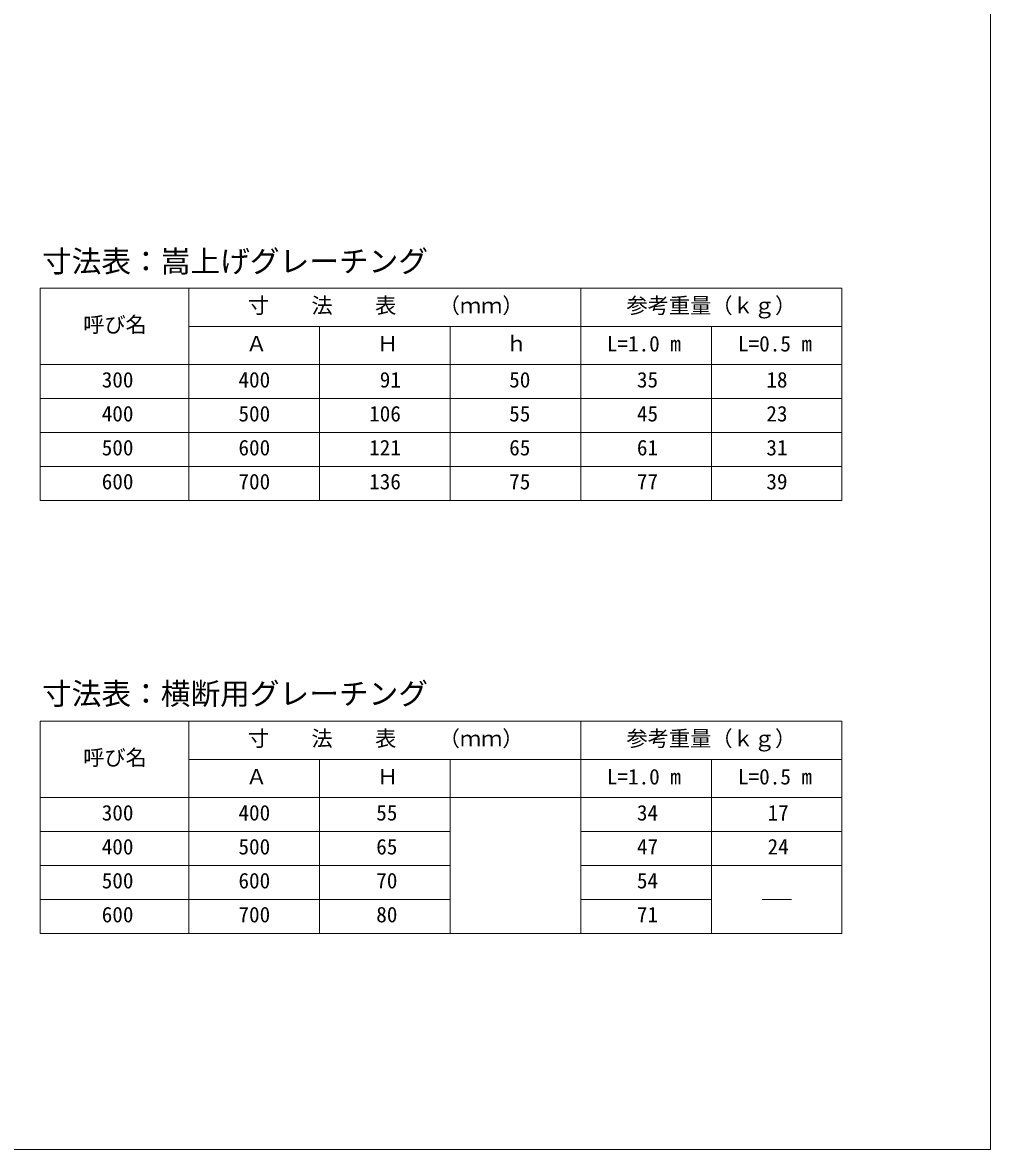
# Model space of a CAD drawing. Units: millimetres on the paper. Extents: x 26 to 677, y 48 to 350.
# Drawn here: x 121.3 to 235.4, y 47.8 to 180.6 of the extents above; entities that cross this region are included whole.
import ezdxf
from ezdxf.enums import TextEntityAlignment as Align

# ---------------------------------------------------------------- set-up
doc = ezdxf.new("R2010")
doc.units = ezdxf.units.MM
doc.layers.add('0_2', color=4, linetype='Continuous', lineweight=18)
doc.styles.add('ＭＳ ゴシック-5.0-0.0', font='')
doc.styles.get('ＭＳ ゴシック-5.0-0.0').set_extended_font_data('ＭＳ ゴシック-5.0-0.0')

msp = doc.modelspace()

# ---------------------------------------------------------------- linework, layer by layer
at = {"layer": '0_2'}
for p, q in [((235.367, 349.802), (235.367, 47.802)), ((123.367, 149.302), (217.867, 149.302)), ((123.367, 124.302), (123.367, 149.302)), ((140.867, 124.302), (140.867, 149.302)), ((187.067, 124.302), (187.067, 149.302)), ((217.867, 124.302), (217.867, 149.302)), ((140.867, 144.802), (217.867, 144.802)), ((156.267, 124.302), (156.267, 144.802)), ((171.667, 124.302), (171.667, 144.802)), ((202.467, 124.302), (202.467, 144.802)), ((123.367, 140.302), (217.867, 140.302)), ((123.367, 136.302), (217.867, 136.302)), ((123.367, 132.302), (217.867, 132.302)), ((123.367, 128.302), (217.867, 128.302)), ((123.367, 124.302), (217.867, 124.302)), ((123.367, 98.269), (217.867, 98.269)), ((123.367, 73.269), (123.367, 98.269)), ((140.867, 73.269), (140.867, 98.269)), ((187.067, 73.269), (187.067, 98.269)), ((217.867, 98.269), (217.867, 73.269)), ((140.867, 93.769), (217.867, 93.769)), ((156.267, 73.269), (156.267, 93.769)), ((171.667, 73.269), (171.667, 93.769)), ((202.467, 73.269), (202.467, 93.769)), ((123.367, 89.269), (217.867, 89.269)), ((123.367, 85.269), (171.667, 85.269)), ((187.067, 85.269), (217.867, 85.269)), ((123.367, 81.269), (171.667, 81.269)), ((187.067, 81.269), (217.867, 81.269)), ((123.367, 77.269), (171.667, 77.269)), ((187.067, 77.269), (202.467, 77.269)), ((208.464, 77.269), (211.903, 77.269)), ((123.367, 73.269), (217.867, 73.269)), ((235.367, 47.802), (26.367, 47.802)), ((233.993, 47.802), (235.367, 47.802))]:
    msp.add_line(p, q, dxfattribs=at)

# ---------------------------------------------------------------- texts
at = {"layer": '0_2', "color": 7, "style": 'ＭＳ ゴシック-5.0-0.0'}
for s, height, p in [('寸法表：嵩上げグレーチング', 2.566, (123.568, 150.429)), ('寸\u3000\u3000法\u3000\u3000表\u3000\u3000（ｍｍ）', 1.833, (147.828, 145.802)), ('参考重量（ｋｇ）', 1.833, (192.467, 145.802)), ('呼び名', 1.833, (128.427, 143.552)), ('Ａ', 1.833, (147.605, 141.301)), ('Ｈ', 1.833, (163.066, 141.301)), ('ｈ', 1.833, (178.25, 141.301)), ('L=1.0 m', 1.833, (190.15, 141.301)), ('L=0.5 m', 1.833, (205.611, 141.301)), ('300', 1.833, (130.612, 137.052)), ('400', 1.833, (146.728, 137.052)), ('91', 1.833, (163.382, 137.052)), ('50', 1.833, (178.641, 137.052)), ('35', 1.833, (193.694, 137.052)), ('18', 1.833, (208.953, 137.052)), ('400', 1.833, (130.612, 133.053)), ('500', 1.833, (146.728, 133.052)), ('106', 1.833, (162.132, 133.052)), ('55', 1.833, (178.641, 133.052)), ('45', 1.833, (193.694, 133.052)), ('23', 1.833, (208.953, 133.052)), ('500', 1.833, (130.612, 129.053)), ('600', 1.833, (146.728, 129.052)), ('121', 1.833, (162.132, 129.052)), ('65', 1.833, (178.641, 129.052)), ('61', 1.833, (193.694, 129.052)), ('31', 1.833, (208.953, 129.052)), ('600', 1.833, (130.612, 125.053)), ('700', 1.833, (146.728, 125.052)), ('136', 1.833, (162.132, 125.052)), ('75', 1.833, (178.641, 125.052)), ('77', 1.833, (193.694, 125.052)), ('39', 1.833, (208.953, 125.052)), ('寸法表：横断用グレーチング', 2.566, (123.568, 99.468)), ('寸\u3000\u3000法\u3000\u3000表\u3000\u3000（ｍｍ）', 1.833, (147.828, 94.77)), ('参考重量（ｋｇ）', 1.833, (192.467, 94.77)), ('呼び名', 1.833, (128.427, 92.52)), ('Ａ', 1.833, (147.605, 90.268)), ('Ｈ', 1.833, (163.066, 90.268)), ('L=1.0 m', 1.833, (190.15, 90.268)), ('L=0.5 m', 1.833, (205.611, 90.268)), ('300', 1.833, (130.612, 86.02)), ('400', 1.833, (146.728, 86.019)), ('55', 1.833, (162.969, 86.019)), ('34', 1.833, (193.694, 86.019)), ('17', 1.833, (209.094, 86.019)), ('400', 1.833, (130.612, 82.02)), ('500', 1.833, (146.728, 82.019)), ('65', 1.833, (162.969, 82.019)), ('47', 1.833, (193.694, 82.019)), ('24', 1.833, (209.094, 82.019)), ('500', 1.833, (130.612, 78.02)), ('600', 1.833, (146.728, 78.019)), ('70', 1.833, (162.969, 78.019)), ('54', 1.833, (193.694, 78.019)), ('600', 1.833, (130.612, 74.02)), ('700', 1.833, (146.728, 74.019)), ('80', 1.833, (162.969, 74.019)), ('71', 1.833, (193.694, 74.019))]:
    msp.add_text(s, height=height, dxfattribs=at).set_placement(p, align=Align.BOTTOM_LEFT)

doc.saveas('drawing.dxf')
